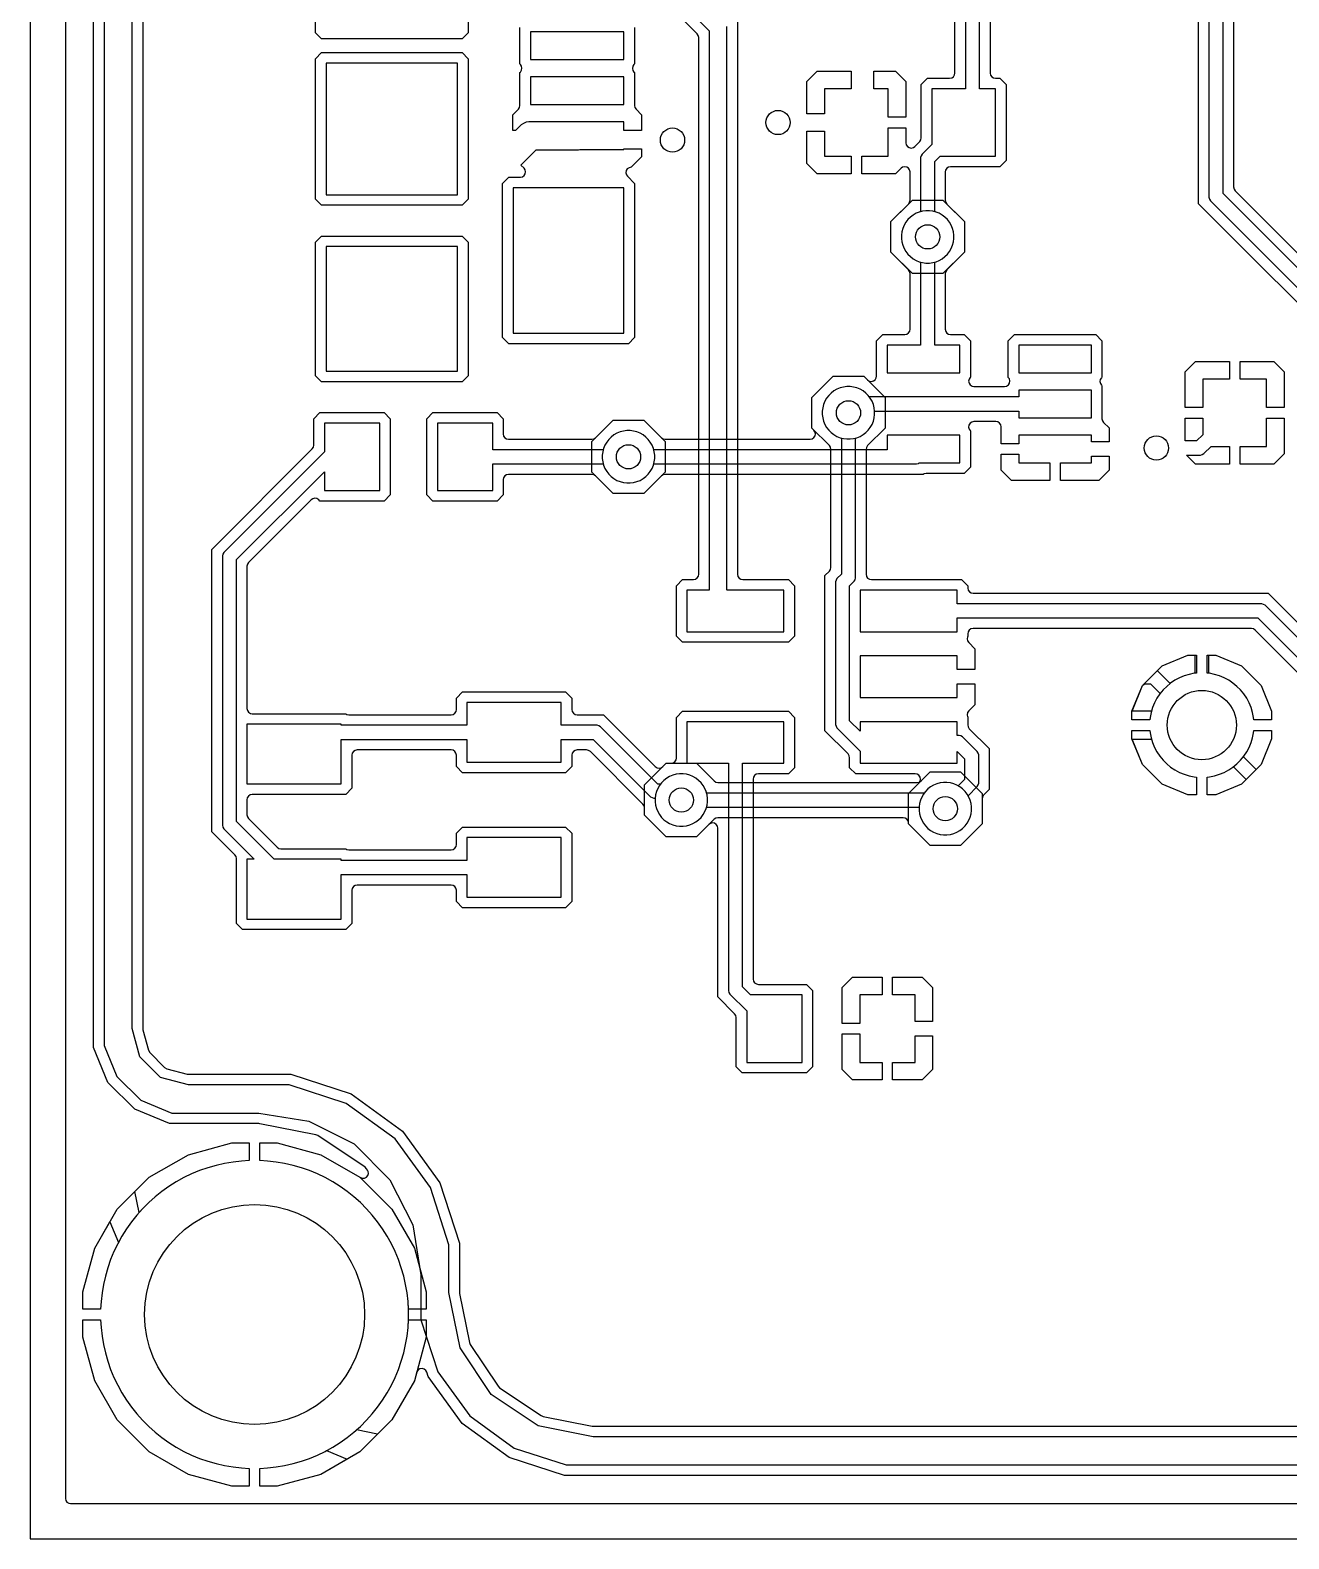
# Model space of a CAD drawing. Header units: millimetres. Extents: x 0 to 52.1, y 0 to 54.3.
# Drawn here: x 0 to 18.17, y 0 to 21.78 of the extents above; entities that cross this region are included whole.
import ezdxf

# ---------------------------------------------------------------- set-up
doc = ezdxf.new("R2010")
doc.units = ezdxf.units.MM

msp = doc.modelspace()

# ---------------------------------------------------------------- linework, layer by layer
at = {"layer": '16_copper'}
for points in [[(51.496, 0.514), (51.521, 0.531), (51.537, 0.557), (51.542, 0.584), (51.542, 53.696), (51.536, 53.726), (51.519, 53.751), (51.493, 53.767), (51.466, 53.772), (0.584, 53.772), (0.554, 53.766), (0.529, 53.749), (0.513, 53.723), (0.508, 53.696), (0.508, 0.584), (0.514, 0.554), (0.531, 0.529), (0.557, 0.513), (0.584, 0.508), (51.466, 0.508)], [(8.416, 15.09), (8.105, 15.401), (8.105, 15.841), (8.416, 16.152), (8.856, 16.152), (9.11, 15.897), (9.135, 15.881), (9.164, 15.875), (11.258, 15.875), (11.287, 15.881), (11.312, 15.898), (11.329, 15.924), (11.334, 15.954), (11.327, 15.983), (11.312, 16.005), (11.28, 16.036), (11.28, 16.476), (11.591, 16.787), (12.031, 16.787), (12.086, 16.732), (12.111, 16.715), (12.141, 16.71), (12.17, 16.716), (12.195, 16.734), (12.211, 16.759), (12.216, 16.786), (12.216, 17.296), (12.305, 17.385), (12.624, 17.385), (12.654, 17.391), (12.679, 17.409), (12.695, 17.434), (12.7, 17.462), (12.7, 18.268), (12.694, 18.298), (12.678, 18.322), (12.423, 18.576), (12.423, 19.016), (12.734, 19.327), (13.174, 19.327), (13.485, 19.016), (13.485, 18.576), (13.23, 18.322), (13.214, 18.297), (13.208, 18.268), (13.208, 17.462), (13.214, 17.432), (13.231, 17.407), (13.257, 17.391), (13.284, 17.385), (13.481, 17.385), (13.57, 17.296), (13.57, 16.77), (13.568, 16.767), (13.551, 16.742), (13.545, 16.712), (13.552, 16.682), (13.569, 16.658), (13.595, 16.642), (13.621, 16.637), (14.065, 16.637), (14.094, 16.643), (14.119, 16.66), (14.136, 16.686), (14.141, 16.716), (14.134, 16.745), (14.118, 16.767), (14.116, 16.77), (14.116, 17.296), (14.205, 17.385), (15.381, 17.385), (15.47, 17.296), (15.47, 16.77), (15.462, 16.762), (15.446, 16.737), (15.44, 16.707), (15.447, 16.677), (15.462, 16.654), (15.47, 16.646), (15.47, 16.171), (15.476, 16.142), (15.493, 16.117), (15.572, 16.038), (15.572, 15.835), (15.318, 15.835), (15.318, 15.933), (14.268, 15.933), (14.268, 15.809), (14.014, 15.809), (14.014, 16.053), (14.008, 16.083), (13.991, 16.108), (13.965, 16.124), (13.938, 16.129), (13.621, 16.129), (13.592, 16.123), (13.567, 16.106), (13.55, 16.08), (13.545, 16.05), (13.552, 16.021), (13.568, 15.999), (13.57, 15.996), (13.57, 15.47), (13.481, 15.381), (12.931, 15.381), (12.902, 15.375), (12.89, 15.367), (9.164, 15.367), (9.134, 15.361), (9.11, 15.345), (8.856, 15.09)], [(13.418, 17.233), (13.056, 17.233), (13.056, 18.432), (13.076, 18.437), (13.122, 18.456), (13.165, 18.481), (13.204, 18.511), (13.239, 18.546), (13.269, 18.585), (13.294, 18.628), (13.313, 18.674), (13.326, 18.722), (13.332, 18.771), (13.332, 18.821), (13.326, 18.87), (13.313, 18.918), (13.294, 18.964), (13.269, 19.007), (13.239, 19.046), (13.204, 19.081), (13.165, 19.111), (13.122, 19.136), (13.076, 19.155), (13.028, 19.168), (12.979, 19.174), (12.929, 19.174), (12.88, 19.168), (12.832, 19.155), (12.786, 19.136), (12.743, 19.111), (12.704, 19.081), (12.669, 19.046), (12.639, 19.007), (12.614, 18.964), (12.595, 18.918), (12.582, 18.87), (12.576, 18.821), (12.576, 18.771), (12.582, 18.722), (12.595, 18.674), (12.614, 18.628), (12.639, 18.585), (12.669, 18.546), (12.704, 18.511), (12.743, 18.481), (12.786, 18.456), (12.832, 18.437), (12.852, 18.432), (12.852, 17.233), (12.368, 17.233), (12.368, 16.833), (13.418, 16.833)], [(15.318, 17.233), (14.268, 17.233), (14.268, 16.833), (15.318, 16.833)], [(11.885, 15.884), (11.933, 15.897), (11.979, 15.916), (12.022, 15.941), (12.061, 15.971), (12.096, 16.006), (12.126, 16.045), (12.151, 16.088), (12.17, 16.134), (12.183, 16.182), (12.189, 16.231), (12.189, 16.281), (12.189, 16.281), (14.268, 16.281), (14.268, 16.183), (15.318, 16.183), (15.318, 16.583), (14.268, 16.583), (14.268, 16.485), (12.112, 16.485), (12.096, 16.506), (12.061, 16.541), (12.022, 16.571), (11.979, 16.596), (11.933, 16.615), (11.885, 16.628), (11.836, 16.634), (11.786, 16.634), (11.737, 16.628), (11.689, 16.615), (11.643, 16.596), (11.6, 16.571), (11.561, 16.541), (11.526, 16.506), (11.496, 16.467), (11.471, 16.424), (11.452, 16.378), (11.439, 16.33), (11.433, 16.281), (11.433, 16.231), (11.439, 16.182), (11.452, 16.134), (11.471, 16.088), (11.496, 16.045), (11.526, 16.006), (11.561, 15.971), (11.6, 15.941), (11.643, 15.916), (11.689, 15.897), (11.737, 15.884), (11.786, 15.878), (11.836, 15.878)], [(12.832, 15.533), (13.418, 15.533), (13.418, 15.933), (12.368, 15.933), (12.368, 15.723), (9, 15.723), (8.995, 15.743), (8.976, 15.789), (8.951, 15.832), (8.921, 15.871), (8.886, 15.906), (8.847, 15.936), (8.804, 15.961), (8.758, 15.98), (8.71, 15.993), (8.661, 15.999), (8.611, 15.999), (8.562, 15.993), (8.514, 15.98), (8.468, 15.961), (8.425, 15.936), (8.386, 15.906), (8.351, 15.871), (8.321, 15.832), (8.296, 15.789), (8.277, 15.743), (8.264, 15.695), (8.258, 15.646), (8.258, 15.596), (8.264, 15.547), (8.277, 15.499), (8.296, 15.453), (8.321, 15.41), (8.351, 15.371), (8.386, 15.336), (8.425, 15.306), (8.468, 15.281), (8.514, 15.262), (8.562, 15.249), (8.611, 15.243), (8.661, 15.243), (8.71, 15.249), (8.758, 15.262), (8.804, 15.281), (8.847, 15.306), (8.886, 15.336), (8.921, 15.371), (8.951, 15.41), (8.976, 15.453), (8.995, 15.499), (9, 15.519), (12.794, 15.519), (12.82, 15.526)], [(14.163, 15.279), (14.014, 15.428), (14.014, 15.657), (14.268, 15.657), (14.268, 15.533), (14.717, 15.533), (14.717, 15.279)], [(14.869, 15.279), (14.869, 15.533), (15.318, 15.533), (15.318, 15.631), (15.572, 15.631), (15.572, 15.428), (15.423, 15.279)], [(15.903, 11.824), (15.903, 11.948), (16.057, 12.319), (16.34, 12.602), (16.711, 12.756), (16.809, 12.756), (16.809, 12.496), (16.8, 12.495), (16.728, 12.48), (16.657, 12.459), (16.588, 12.43), (16.523, 12.395), (16.461, 12.354), (16.404, 12.307), (16.352, 12.255), (16.305, 12.198), (16.264, 12.136), (16.229, 12.071), (16.2, 12.002), (16.179, 11.931), (16.164, 11.859), (16.161, 11.824)], [(17.661, 11.824), (17.658, 11.859), (17.643, 11.931), (17.622, 12.002), (17.593, 12.071), (17.559, 12.136), (17.517, 12.198), (17.47, 12.255), (17.418, 12.307), (17.361, 12.354), (17.299, 12.395), (17.234, 12.43), (17.165, 12.459), (17.094, 12.48), (17.022, 12.495), (17.013, 12.496), (17.013, 12.756), (17.112, 12.756), (17.482, 12.602), (17.766, 12.319), (17.919, 11.948), (17.919, 11.824)], [(16.711, 10.74), (16.34, 10.893), (16.057, 11.177), (15.903, 11.547), (15.903, 11.672), (16.161, 11.672), (16.164, 11.637), (16.179, 11.564), (16.2, 11.494), (16.229, 11.425), (16.264, 11.36), (16.305, 11.298), (16.352, 11.241), (16.404, 11.189), (16.461, 11.142), (16.523, 11.1), (16.588, 11.065), (16.657, 11.037), (16.728, 11.016), (16.8, 11.001), (16.835, 10.998), (16.835, 10.74)], [(16.987, 10.74), (16.987, 10.998), (17.022, 11.001), (17.094, 11.016), (17.165, 11.037), (17.234, 11.065), (17.299, 11.1), (17.361, 11.142), (17.418, 11.189), (17.47, 11.241), (17.517, 11.298), (17.559, 11.36), (17.593, 11.425), (17.622, 11.494), (17.643, 11.564), (17.658, 11.637), (17.661, 11.672), (17.919, 11.672), (17.919, 11.547), (17.766, 11.177), (17.482, 10.893), (17.112, 10.74)], [(12.988, 10.01), (12.677, 10.321), (12.677, 10.335), (12.671, 10.365), (12.654, 10.39), (12.629, 10.406), (12.601, 10.411), (9.926, 10.411), (9.896, 10.405), (9.872, 10.389), (9.618, 10.135), (9.178, 10.135), (8.867, 10.446), (8.867, 10.885), (9.178, 11.196), (9.618, 11.196), (9.872, 10.942), (9.897, 10.925), (9.926, 10.919), (12.804, 10.919), (12.834, 10.925), (12.858, 10.942), (12.988, 11.072), (13.428, 11.072), (13.739, 10.761), (13.739, 10.321), (13.428, 10.01)], [(13.282, 10.169), (13.33, 10.182), (13.376, 10.201), (13.419, 10.226), (13.458, 10.256), (13.493, 10.291), (13.523, 10.33), (13.548, 10.373), (13.567, 10.419), (13.58, 10.467), (13.586, 10.516), (13.586, 10.566), (13.58, 10.615), (13.567, 10.663), (13.548, 10.709), (13.523, 10.752), (13.493, 10.791), (13.458, 10.826), (13.419, 10.856), (13.376, 10.881), (13.33, 10.9), (13.282, 10.913), (13.233, 10.919), (13.183, 10.919), (13.134, 10.913), (13.086, 10.9), (13.04, 10.881), (12.997, 10.856), (12.958, 10.826), (12.923, 10.791), (12.905, 10.767), (9.762, 10.767), (9.757, 10.787), (9.738, 10.833), (9.713, 10.876), (9.683, 10.915), (9.648, 10.95), (9.609, 10.981), (9.566, 11.005), (9.52, 11.024), (9.472, 11.037), (9.423, 11.044), (9.373, 11.044), (9.324, 11.037), (9.276, 11.024), (9.23, 11.005), (9.187, 10.981), (9.148, 10.95), (9.113, 10.915), (9.083, 10.876), (9.058, 10.833), (9.039, 10.787), (9.026, 10.739), (9.02, 10.69), (9.02, 10.641), (9.026, 10.591), (9.039, 10.544), (9.058, 10.498), (9.083, 10.455), (9.113, 10.415), (9.148, 10.38), (9.187, 10.35), (9.23, 10.325), (9.276, 10.307), (9.324, 10.294), (9.373, 10.287), (9.423, 10.287), (9.472, 10.294), (9.52, 10.307), (9.566, 10.325), (9.609, 10.35), (9.648, 10.38), (9.683, 10.415), (9.713, 10.455), (9.738, 10.498), (9.757, 10.544), (9.762, 10.564), (12.83, 10.564), (12.83, 10.516), (12.836, 10.467), (12.849, 10.419), (12.868, 10.373), (12.893, 10.33), (12.923, 10.291), (12.958, 10.256), (12.997, 10.226), (13.04, 10.201), (13.086, 10.182), (13.134, 10.169), (13.183, 10.163), (13.233, 10.163)], [(0.762, 3.315), (0.762, 3.565), (0.931, 4.194), (1.257, 4.759), (1.718, 5.22), (2.283, 5.546), (2.912, 5.715), (3.162, 5.715), (3.162, 5.46), (3.052, 5.454), (2.928, 5.44), (2.805, 5.419), (2.683, 5.391), (2.563, 5.357), (2.446, 5.316), (2.33, 5.268), (2.218, 5.214), (2.109, 5.154), (2.003, 5.087), (1.902, 5.015), (1.804, 4.937), (1.711, 4.854), (1.623, 4.766), (1.54, 4.673), (1.462, 4.575), (1.39, 4.474), (1.323, 4.368), (1.263, 4.259), (1.209, 4.147), (1.161, 4.031), (1.12, 3.914), (1.086, 3.794), (1.058, 3.672), (1.037, 3.549), (1.023, 3.425), (1.017, 3.315)], [(2.912, 0.762), (2.283, 0.931), (1.718, 1.257), (1.257, 1.718), (0.931, 2.283), (0.762, 2.912), (0.762, 3.162), (1.017, 3.162), (1.023, 3.052), (1.037, 2.928), (1.058, 2.805), (1.086, 2.683), (1.12, 2.563), (1.161, 2.446), (1.209, 2.33), (1.263, 2.218), (1.323, 2.109), (1.39, 2.003), (1.462, 1.902), (1.54, 1.804), (1.623, 1.711), (1.711, 1.623), (1.804, 1.54), (1.902, 1.462), (2.003, 1.39), (2.109, 1.323), (2.218, 1.263), (2.33, 1.209), (2.446, 1.161), (2.563, 1.12), (2.683, 1.086), (2.805, 1.058), (2.928, 1.037), (3.052, 1.023), (3.162, 1.017), (3.162, 0.762)]]:
    msp.add_lwpolyline(points, close=True, dxfattribs=at)
for points in [[(28.478, 0.914), (7.71, 0.914), (6.914, 1.173), (6.237, 1.665), (5.745, 2.342), (5.724, 2.406), (5.709, 2.432), (5.685, 2.451), (5.656, 2.458), (5.626, 2.454), (5.6, 2.438), (5.578, 2.402), (5.546, 2.283), (5.22, 1.718), (4.759, 1.257), (4.194, 0.931), (3.565, 0.762), (3.315, 0.762), (3.315, 1.017), (3.425, 1.023), (3.549, 1.037), (3.672, 1.058), (3.794, 1.086), (3.914, 1.12), (4.031, 1.161), (4.147, 1.209), (4.259, 1.263), (4.368, 1.323), (4.474, 1.39), (4.575, 1.462), (4.673, 1.54), (4.766, 1.623), (4.854, 1.711), (4.937, 1.804), (5.015, 1.902), (5.087, 2.003), (5.154, 2.109), (5.214, 2.218), (5.268, 2.33), (5.316, 2.446), (5.357, 2.563), (5.391, 2.683), (5.419, 2.805), (5.44, 2.928), (5.454, 3.052), (5.461, 3.176), (5.461, 3.301), (5.454, 3.425), (5.44, 3.549), (5.419, 3.672), (5.391, 3.794), (5.357, 3.914), (5.316, 4.031), (5.268, 4.147), (5.214, 4.259), (5.154, 4.368), (5.087, 4.474), (5.015, 4.575), (4.937, 4.673), (4.854, 4.766), (4.766, 4.854), (4.673, 4.937), (4.575, 5.015), (4.474, 5.087), (4.368, 5.154), (4.259, 5.214), (4.147, 5.268), (4.031, 5.316), (3.914, 5.357), (3.794, 5.391), (3.672, 5.419), (3.549, 5.44), (3.425, 5.454), (3.315, 5.46), (3.315, 5.715), (3.565, 5.715), (4.194, 5.546), (4.768, 5.215), (4.796, 5.206), (4.827, 5.208), (4.854, 5.222), (4.873, 5.245), (4.882, 5.274), (4.878, 5.304), (4.869, 5.324), (4.856, 5.343), (4.835, 5.364), (4.151, 5.821), (4.124, 5.832), (3.317, 5.993), (3.302, 5.994), (2.013, 5.994), (1.509, 6.203), (1.123, 6.589), (0.914, 7.093), (0.914, 40.485)], [(1.067, 40.358), (1.067, 7.123), (1.252, 6.675), (1.595, 6.332), (2.043, 6.147), (3.302, 6.147), (4.024, 6.032), (4.676, 5.701), (5.193, 5.184), (5.524, 4.532), (5.639, 3.81), (5.639, 3.162), (5.882, 2.412), (6.346, 1.774), (6.984, 1.31), (7.734, 1.067), (28.35, 1.067)], [(28.246, 1.473), (8.128, 1.473), (7.331, 1.632), (6.655, 2.083), (6.204, 2.759), (6.045, 3.556), (6.045, 4.244), (5.777, 5.071), (5.266, 5.774), (4.563, 6.285), (3.736, 6.553), (2.286, 6.553), (1.88, 6.662), (1.582, 6.96), (1.473, 7.366), (1.473, 40.135)], [(1.626, 39.906), (1.626, 7.366), (1.628, 7.346), (1.706, 7.054), (1.726, 7.02), (1.94, 6.806), (1.974, 6.786), (2.266, 6.708), (2.286, 6.706), (3.761, 6.706), (4.633, 6.422), (5.375, 5.883), (5.914, 5.141), (6.198, 4.269), (6.198, 3.556), (6.199, 3.541), (6.34, 2.832), (6.352, 2.804), (6.754, 2.203), (6.775, 2.182), (7.376, 1.78), (7.404, 1.768), (8.113, 1.627), (8.128, 1.626), (28.152, 1.626)]]:
    msp.add_lwpolyline(points, dxfattribs=at)
at = {"layer": '1_copper'}
for points in [[(51.496, 0.514), (51.521, 0.531), (51.537, 0.557), (51.542, 0.584), (51.542, 53.696), (51.536, 53.726), (51.519, 53.751), (51.493, 53.767), (51.466, 53.772), (0.584, 53.772), (0.554, 53.766), (0.529, 53.749), (0.513, 53.723), (0.508, 53.696), (0.508, 0.584), (0.514, 0.554), (0.531, 0.529), (0.557, 0.513), (0.584, 0.508), (51.466, 0.508)], [(8.57, 21.755), (7.22, 21.755), (7.22, 21.355), (8.57, 21.355)], [(6.234, 19.253), (4.207, 19.253), (4.118, 19.342), (4.118, 21.368), (4.207, 21.457), (6.234, 21.457), (6.323, 21.368), (6.323, 19.584), (6.323, 19.584), (6.323, 19.342)], [(6.17, 21.305), (4.27, 21.305), (4.27, 19.405), (6.17, 19.405)], [(11.211, 20.574), (11.211, 21.037), (11.36, 21.186), (11.849, 21.186), (11.849, 20.932), (11.465, 20.932), (11.465, 20.574)], [(12.386, 20.523), (12.386, 20.932), (12.179, 20.932), (12.179, 21.186), (12.491, 21.186), (12.64, 21.037), (12.64, 20.523)], [(8.57, 21.105), (7.22, 21.105), (7.22, 20.705), (8.57, 20.705)], [(11.36, 19.708), (11.211, 19.857), (11.211, 20.32), (11.465, 20.32), (11.465, 19.962), (11.849, 19.962), (11.849, 19.708)], [(6.907, 17.253), (6.818, 17.342), (6.818, 19.568), (6.907, 19.657), (7.075, 19.657), (7.105, 19.664), (7.13, 19.681), (7.146, 19.706), (7.151, 19.736), (7.144, 19.766), (7.129, 19.788), (7.083, 19.833), (7.302, 20.052), (7.915, 20.052), (7.932, 20.055), (8.57, 20.055), (8.57, 20.066), (8.824, 20.066), (8.824, 19.95), (8.676, 19.801), (8.674, 19.801), (8.644, 19.795), (8.619, 19.778), (8.603, 19.752), (8.598, 19.722), (8.605, 19.693), (8.62, 19.671), (8.723, 19.568), (8.723, 17.342), (8.634, 17.253)], [(8.57, 19.505), (6.97, 19.505), (6.97, 17.405), (8.57, 17.405)], [(4.207, 16.703), (4.118, 16.792), (4.118, 18.718), (4.207, 18.807), (6.234, 18.807), (6.323, 18.718), (6.323, 16.792), (6.234, 16.703)], [(6.17, 18.655), (4.27, 18.655), (4.27, 16.855), (6.17, 16.855)], [(16.672, 16.332), (16.672, 16.846), (16.821, 16.995), (17.31, 16.995), (17.31, 16.741), (16.926, 16.741), (16.926, 16.332)], [(17.847, 16.332), (17.847, 16.741), (17.463, 16.741), (17.463, 16.995), (17.952, 16.995), (18.101, 16.846), (18.101, 16.332)], [(13.684, 10.883), (13.691, 10.909), (13.691, 11.316), (13.684, 11.342), (13.67, 11.365), (13.458, 11.577), (13.435, 11.591), (13.409, 11.598), (13.38, 11.598), (13.38, 11.796), (11.98, 11.796), (11.98, 11.659), (11.828, 11.811), (11.828, 13.759), (11.892, 13.824), (11.906, 13.847), (11.913, 13.873), (11.913, 15.892), (11.933, 15.897), (11.979, 15.916), (12.022, 15.941), (12.061, 15.971), (12.096, 16.006), (12.126, 16.045), (12.151, 16.088), (12.17, 16.134), (12.183, 16.182), (12.189, 16.231), (12.189, 16.281), (12.183, 16.33), (12.17, 16.378), (12.151, 16.424), (12.126, 16.467), (12.096, 16.506), (12.061, 16.541), (12.022, 16.571), (11.979, 16.596), (11.933, 16.615), (11.885, 16.628), (11.836, 16.634), (11.786, 16.634), (11.737, 16.628), (11.689, 16.615), (11.643, 16.596), (11.6, 16.571), (11.561, 16.541), (11.526, 16.506), (11.496, 16.467), (11.471, 16.424), (11.452, 16.378), (11.439, 16.33), (11.433, 16.281), (11.433, 16.231), (11.439, 16.182), (11.452, 16.134), (11.471, 16.088), (11.496, 16.045), (11.526, 16.006), (11.561, 15.971), (11.6, 15.941), (11.643, 15.916), (11.689, 15.897), (11.709, 15.892), (11.709, 13.928), (11.645, 13.864), (11.631, 13.84), (11.624, 13.815), (11.624, 11.756), (11.631, 11.73), (11.645, 11.707), (11.98, 11.371), (11.98, 11.196), (13.38, 11.196), (13.38, 11.368), (13.487, 11.261), (13.487, 10.964), (13.394, 10.87), (13.376, 10.881), (13.33, 10.9), (13.282, 10.913), (13.233, 10.919), (13.183, 10.919), (13.134, 10.913), (13.086, 10.9), (13.04, 10.881), (12.997, 10.856), (12.958, 10.826), (12.923, 10.791), (12.893, 10.752), (12.868, 10.709), (12.849, 10.663), (12.836, 10.615), (12.83, 10.566), (12.83, 10.516), (12.836, 10.467), (12.849, 10.419), (12.868, 10.373), (12.893, 10.33), (12.923, 10.291), (12.958, 10.256), (12.997, 10.226), (13.04, 10.201), (13.086, 10.182), (13.134, 10.169), (13.183, 10.163), (13.233, 10.163), (13.282, 10.169), (13.33, 10.182), (13.376, 10.201), (13.419, 10.226), (13.458, 10.256), (13.493, 10.291), (13.523, 10.33), (13.548, 10.373), (13.567, 10.419), (13.58, 10.467), (13.586, 10.516), (13.586, 10.566), (13.58, 10.615), (13.567, 10.663), (13.548, 10.709), (13.537, 10.727), (13.67, 10.86)], [(10.279, 6.727), (10.19, 6.816), (10.19, 7.527), (10.184, 7.557), (10.168, 7.581), (9.926, 7.823), (9.926, 10.259), (9.92, 10.289), (9.903, 10.314), (9.877, 10.33), (9.847, 10.335), (9.818, 10.328), (9.796, 10.313), (9.618, 10.135), (9.178, 10.135), (8.867, 10.446), (8.867, 10.554), (8.861, 10.584), (8.845, 10.608), (8.086, 11.367), (8.061, 11.383), (8.032, 11.389), (7.895, 11.389), (7.865, 11.383), (7.84, 11.366), (7.823, 11.34), (7.818, 11.313), (7.818, 11.149), (7.729, 11.06), (6.241, 11.06), (6.152, 11.149), (6.152, 11.313), (6.146, 11.343), (6.129, 11.368), (6.103, 11.384), (6.075, 11.389), (4.72, 11.389), (4.69, 11.383), (4.665, 11.366), (4.648, 11.34), (4.643, 11.313), (4.643, 10.835), (4.554, 10.746), (3.205, 10.746), (3.176, 10.74), (3.151, 10.723), (3.134, 10.697), (3.129, 10.67), (3.129, 10.451), (3.135, 10.421), (3.151, 10.397), (3.564, 9.985), (3.589, 9.968), (3.617, 9.962), (4.558, 9.962), (4.572, 9.953), (4.601, 9.947), (6.075, 9.947), (6.105, 9.953), (6.13, 9.97), (6.147, 9.996), (6.152, 10.023), (6.152, 10.187), (6.241, 10.276), (7.729, 10.276), (7.818, 10.187), (7.818, 9.199), (7.729, 9.11), (6.241, 9.11), (6.152, 9.199), (6.152, 9.363), (6.146, 9.393), (6.129, 9.418), (6.103, 9.434), (6.075, 9.439), (4.72, 9.439), (4.69, 9.433), (4.665, 9.416), (4.648, 9.39), (4.643, 9.363), (4.643, 8.885), (4.554, 8.796), (3.066, 8.796), (2.977, 8.885), (2.977, 9.822), (2.971, 9.851), (2.954, 9.875), (2.621, 10.209), (2.621, 14.283), (4.072, 15.734), (4.088, 15.759), (4.094, 15.788), (4.094, 16.171), (4.183, 16.26), (5.108, 16.26), (5.198, 16.171), (5.198, 15.071), (5.108, 14.982), (4.183, 14.982), (4.164, 15.001), (4.139, 15.017), (4.109, 15.023), (4.08, 15.016), (4.057, 15.001), (3.151, 14.095), (3.135, 14.07), (3.129, 14.041), (3.129, 11.989), (3.135, 11.959), (3.152, 11.934), (3.178, 11.917), (3.205, 11.912), (4.558, 11.912), (4.572, 11.903), (4.601, 11.897), (6.075, 11.897), (6.105, 11.903), (6.13, 11.92), (6.147, 11.946), (6.152, 11.973), (6.152, 12.137), (6.241, 12.226), (7.729, 12.226), (7.818, 12.137), (7.818, 11.973), (7.824, 11.943), (7.841, 11.918), (7.867, 11.902), (7.895, 11.897), (8.274, 11.897), (8.445, 11.726), (9.023, 11.148), (9.048, 11.132), (9.078, 11.126), (9.108, 11.133), (9.131, 11.148), (9.178, 11.196), (9.251, 11.196), (9.281, 11.202), (9.306, 11.219), (9.322, 11.245), (9.328, 11.272), (9.328, 11.859), (9.417, 11.948), (10.943, 11.948), (11.032, 11.859), (11.032, 11.133), (10.943, 11.044), (10.51, 11.044), (10.48, 11.038), (10.455, 11.02), (10.439, 10.995), (10.434, 10.967), (10.434, 8.082), (10.44, 8.052), (10.457, 8.027), (10.483, 8.01), (10.51, 8.005), (11.204, 8.005), (11.294, 7.916), (11.294, 6.816), (11.204, 6.727)], [(5.814, 14.982), (5.724, 15.071), (5.724, 16.171), (5.814, 16.26), (6.739, 16.26), (6.828, 16.171), (6.828, 15.951), (6.834, 15.921), (6.851, 15.896), (6.877, 15.88), (6.904, 15.875), (8.108, 15.875), (8.138, 15.881), (8.162, 15.897), (8.416, 16.152), (8.856, 16.152), (9.167, 15.841), (9.167, 15.401), (8.856, 15.09), (8.416, 15.09), (8.162, 15.345), (8.137, 15.361), (8.108, 15.367), (6.904, 15.367), (6.874, 15.361), (6.849, 15.344), (6.833, 15.318), (6.828, 15.291), (6.828, 15.071), (6.739, 14.982)], [(16.672, 15.85), (16.672, 16.18), (16.926, 16.18), (16.926, 15.939), (16.836, 15.85)], [(17.463, 15.517), (17.463, 15.771), (17.847, 15.771), (17.847, 16.18), (18.101, 16.18), (18.101, 15.666), (17.952, 15.517)], [(2.78, 14.217), (2.774, 14.191), (2.774, 10.301), (2.78, 10.275), (2.794, 10.252), (3.235, 9.81), (3.129, 9.81), (3.129, 8.948), (4.491, 8.948), (4.491, 9.591), (6.304, 9.591), (6.304, 9.262), (7.666, 9.262), (7.666, 10.124), (6.304, 10.124), (6.304, 9.795), (4.491, 9.795), (4.491, 9.81), (3.523, 9.81), (2.977, 10.356), (2.977, 14.136), (4.246, 15.406), (4.246, 15.134), (5.045, 15.134), (5.045, 16.108), (4.246, 16.108), (4.246, 15.693), (2.794, 14.24)], [(6.676, 15.519), (8.272, 15.519), (8.277, 15.499), (8.296, 15.453), (8.321, 15.41), (8.351, 15.371), (8.386, 15.336), (8.425, 15.306), (8.468, 15.281), (8.514, 15.262), (8.562, 15.249), (8.611, 15.243), (8.661, 15.243), (8.71, 15.249), (8.758, 15.262), (8.804, 15.281), (8.847, 15.306), (8.886, 15.336), (8.921, 15.371), (8.951, 15.41), (8.976, 15.453), (8.995, 15.499), (9.008, 15.547), (9.014, 15.596), (9.014, 15.646), (9.008, 15.695), (8.995, 15.743), (8.976, 15.789), (8.951, 15.832), (8.921, 15.871), (8.886, 15.906), (8.847, 15.936), (8.804, 15.961), (8.758, 15.98), (8.71, 15.993), (8.661, 15.999), (8.611, 15.999), (8.562, 15.993), (8.514, 15.98), (8.468, 15.961), (8.425, 15.936), (8.386, 15.906), (8.351, 15.871), (8.321, 15.832), (8.296, 15.789), (8.277, 15.743), (8.272, 15.723), (6.676, 15.723), (6.676, 16.108), (5.877, 16.108), (5.877, 15.134), (6.676, 15.134)], [(16.941, 15.667), (17.045, 15.771), (17.31, 15.771), (17.31, 15.517), (16.821, 15.517), (16.691, 15.646), (16.892, 15.646), (16.918, 15.653)], [(16.269, 12.531), (16.34, 12.602), (16.711, 12.756), (16.835, 12.756), (16.835, 12.498), (16.8, 12.495), (16.728, 12.48), (16.657, 12.459), (16.588, 12.43), (16.523, 12.395), (16.461, 12.354), (16.454, 12.348), (16.275, 12.527)], [(17.661, 11.824), (17.658, 11.859), (17.643, 11.931), (17.622, 12.002), (17.593, 12.071), (17.559, 12.136), (17.517, 12.198), (17.47, 12.255), (17.418, 12.307), (17.361, 12.354), (17.299, 12.395), (17.234, 12.43), (17.165, 12.459), (17.094, 12.48), (17.022, 12.495), (16.987, 12.498), (16.987, 12.756), (17.112, 12.756), (17.482, 12.602), (17.766, 12.319), (17.919, 11.948), (17.919, 11.824)], [(15.904, 11.951), (16.057, 12.319), (16.082, 12.344), (16.171, 12.344), (16.311, 12.205), (16.305, 12.198), (16.264, 12.136), (16.229, 12.071), (16.2, 12.002), (16.185, 11.951)], [(8.208, 11.738), (8.182, 11.745), (7.666, 11.745), (7.666, 12.074), (6.304, 12.074), (6.304, 11.745), (4.491, 11.745), (4.491, 11.76), (3.129, 11.76), (3.129, 10.898), (4.491, 10.898), (4.491, 11.541), (6.304, 11.541), (6.304, 11.212), (7.666, 11.212), (7.666, 11.541), (8.127, 11.541), (8.955, 10.714), (8.978, 10.7), (9.004, 10.693), (9.02, 10.693), (9.02, 10.69), (9.02, 10.641), (9.026, 10.591), (9.039, 10.544), (9.058, 10.498), (9.083, 10.455), (9.113, 10.415), (9.148, 10.38), (9.187, 10.35), (9.23, 10.325), (9.276, 10.307), (9.324, 10.294), (9.373, 10.287), (9.423, 10.287), (9.472, 10.294), (9.52, 10.307), (9.566, 10.325), (9.609, 10.35), (9.648, 10.38), (9.683, 10.415), (9.713, 10.455), (9.738, 10.498), (9.757, 10.544), (9.77, 10.591), (9.776, 10.641), (9.776, 10.69), (9.77, 10.739), (9.757, 10.787), (9.738, 10.833), (9.713, 10.876), (9.683, 10.915), (9.648, 10.95), (9.609, 10.981), (9.566, 11.005), (9.52, 11.024), (9.472, 11.037), (9.423, 11.044), (9.373, 11.044), (9.324, 11.037), (9.276, 11.024), (9.23, 11.005), (9.187, 10.981), (9.148, 10.95), (9.113, 10.915), (9.099, 10.897), (9.059, 10.897), (8.231, 11.724)], [(10.342, 6.879), (11.141, 6.879), (11.141, 7.853), (10.399, 7.853), (10.282, 7.97), (10.282, 11.196), (10.88, 11.196), (10.88, 11.796), (9.48, 11.796), (9.48, 11.196), (10.078, 11.196), (10.078, 7.914), (10.085, 7.889), (10.099, 7.865), (10.342, 7.622)], [(16.711, 10.74), (16.34, 10.893), (16.057, 11.177), (15.904, 11.545), (16.185, 11.545), (16.2, 11.494), (16.229, 11.425), (16.264, 11.36), (16.305, 11.298), (16.352, 11.241), (16.404, 11.189), (16.461, 11.142), (16.523, 11.1), (16.588, 11.065), (16.657, 11.037), (16.728, 11.016), (16.8, 11.001), (16.835, 10.998), (16.835, 10.74)], [(17.512, 11.291), (17.517, 11.298), (17.559, 11.36), (17.593, 11.425), (17.622, 11.494), (17.643, 11.564), (17.658, 11.637), (17.661, 11.672), (17.919, 11.672), (17.919, 11.547), (17.766, 11.177), (17.696, 11.107)], [(16.987, 10.74), (16.987, 10.998), (17.022, 11.001), (17.094, 11.016), (17.165, 11.037), (17.234, 11.065), (17.299, 11.1), (17.361, 11.142), (17.368, 11.147), (17.552, 10.963), (17.482, 10.893), (17.112, 10.74)], [(11.719, 7.442), (11.719, 7.958), (11.868, 8.107), (12.296, 8.107), (12.296, 7.853), (11.973, 7.853), (11.973, 7.442)], [(12.772, 7.468), (12.772, 7.853), (12.448, 7.853), (12.448, 8.107), (12.877, 8.107), (13.026, 7.958), (13.026, 7.468)], [(11.868, 6.625), (11.719, 6.774), (11.719, 7.29), (11.973, 7.29), (11.973, 6.879), (12.296, 6.879), (12.296, 6.625)], [(12.448, 6.625), (12.448, 6.879), (12.772, 6.879), (12.772, 7.264), (13.026, 7.264), (13.026, 6.774), (12.877, 6.625)], [(1.512, 5.014), (1.718, 5.22), (2.283, 5.546), (2.912, 5.715), (3.162, 5.715), (3.162, 5.46), (3.052, 5.454), (2.928, 5.44), (2.805, 5.419), (2.683, 5.391), (2.563, 5.357), (2.446, 5.316), (2.33, 5.268), (2.218, 5.214), (2.109, 5.154), (2.003, 5.087), (1.902, 5.015), (1.804, 4.937), (1.711, 4.854), (1.623, 4.766), (1.572, 4.709)], [(5.46, 3.315), (5.454, 3.425), (5.44, 3.549), (5.419, 3.672), (5.391, 3.794), (5.357, 3.914), (5.316, 4.031), (5.268, 4.147), (5.214, 4.259), (5.154, 4.368), (5.087, 4.474), (5.015, 4.575), (4.937, 4.673), (4.854, 4.766), (4.766, 4.854), (4.673, 4.937), (4.575, 5.015), (4.474, 5.087), (4.368, 5.154), (4.259, 5.214), (4.147, 5.268), (4.031, 5.316), (3.914, 5.357), (3.794, 5.391), (3.672, 5.419), (3.549, 5.44), (3.425, 5.454), (3.315, 5.46), (3.315, 5.715), (3.565, 5.715), (4.194, 5.546), (4.759, 5.22), (5.22, 4.759), (5.546, 4.194), (5.715, 3.565), (5.715, 3.315)], [(0.762, 3.315), (0.762, 3.565), (0.931, 4.194), (1.15, 4.574), (1.273, 4.277), (1.263, 4.259), (1.209, 4.147), (1.161, 4.031), (1.12, 3.914), (1.086, 3.794), (1.058, 3.672), (1.037, 3.549), (1.023, 3.425), (1.017, 3.315)], [(2.912, 0.762), (2.283, 0.931), (1.718, 1.257), (1.257, 1.718), (0.931, 2.283), (0.762, 2.912), (0.762, 3.162), (1.017, 3.162), (1.023, 3.052), (1.037, 2.928), (1.058, 2.805), (1.086, 2.683), (1.12, 2.563), (1.161, 2.446), (1.209, 2.33), (1.263, 2.218), (1.323, 2.109), (1.39, 2.003), (1.462, 1.902), (1.54, 1.804), (1.623, 1.711), (1.711, 1.623), (1.804, 1.54), (1.902, 1.462), (2.003, 1.39), (2.109, 1.323), (2.218, 1.263), (2.33, 1.209), (2.446, 1.161), (2.563, 1.12), (2.683, 1.086), (2.805, 1.058), (2.928, 1.037), (3.052, 1.023), (3.162, 1.017), (3.162, 0.762)], [(4.709, 1.572), (4.766, 1.623), (4.854, 1.711), (4.937, 1.804), (5.015, 1.902), (5.087, 2.003), (5.154, 2.109), (5.214, 2.218), (5.268, 2.33), (5.316, 2.446), (5.357, 2.563), (5.391, 2.683), (5.419, 2.805), (5.44, 2.928), (5.454, 3.052), (5.46, 3.162), (5.715, 3.162), (5.715, 2.912), (5.546, 2.283), (5.22, 1.718), (5.014, 1.512)], [(3.315, 0.762), (3.315, 1.017), (3.425, 1.023), (3.549, 1.037), (3.672, 1.058), (3.794, 1.086), (3.914, 1.12), (4.031, 1.161), (4.147, 1.209), (4.259, 1.263), (4.277, 1.273), (4.574, 1.15), (4.194, 0.931), (3.565, 0.762)]]:
    msp.add_lwpolyline(points, close=True, dxfattribs=at)
for points in [[(19.114, 17.024), (16.862, 19.275), (16.862, 28.375)], [(17.014, 28.284), (17.014, 19.367), (17.021, 19.341), (17.035, 19.318), (19.665, 16.688)], [(19.848, 16.792), (17.218, 19.422), (17.218, 28.228)], [(17.37, 26.836), (17.37, 19.517), (17.376, 19.487), (17.392, 19.463), (20.021, 16.835)], [(13.5, 24.661), (13.5, 20.932), (13.014, 20.932), (13.014, 20.13), (12.873, 19.989), (12.859, 19.966), (12.852, 19.94), (12.852, 19.16), (12.832, 19.155), (12.786, 19.136), (12.743, 19.111), (12.704, 19.081), (12.669, 19.046), (12.639, 19.007), (12.614, 18.964), (12.595, 18.918), (12.582, 18.87), (12.576, 18.821), (12.576, 18.771), (12.582, 18.722), (12.595, 18.674), (12.614, 18.628), (12.639, 18.585), (12.669, 18.546), (12.704, 18.511), (12.743, 18.481), (12.786, 18.456), (12.832, 18.437), (12.88, 18.424), (12.929, 18.418), (12.979, 18.418), (13.028, 18.424), (13.076, 18.437), (13.122, 18.456), (13.165, 18.481), (13.204, 18.511), (13.239, 18.546), (13.269, 18.585), (13.294, 18.628), (13.313, 18.674), (13.326, 18.722), (13.332, 18.771), (13.332, 18.821), (13.326, 18.87), (13.313, 18.918), (13.294, 18.964), (13.269, 19.007), (13.239, 19.046), (13.204, 19.081), (13.165, 19.111), (13.122, 19.136), (13.076, 19.155), (13.056, 19.16), (13.056, 19.884), (13.133, 19.962), (13.935, 19.962), (13.935, 20.932), (13.703, 20.932), (13.703, 24.661)], [(13.856, 24.432), (13.856, 21.161), (13.862, 21.131), (13.879, 21.106), (13.904, 21.09), (13.932, 21.085), (13.998, 21.085), (14.087, 20.995), (14.087, 19.899), (13.998, 19.809), (13.284, 19.809), (13.254, 19.803), (13.229, 19.786), (13.213, 19.761), (13.208, 19.733), (13.208, 19.324), (13.214, 19.294), (13.23, 19.27), (13.485, 19.016), (13.485, 18.576), (13.174, 18.265), (12.734, 18.265), (12.423, 18.576), (12.423, 19.016), (12.678, 19.27), (12.694, 19.295), (12.7, 19.324), (12.7, 19.733), (12.694, 19.763), (12.677, 19.788), (12.651, 19.804), (12.621, 19.809), (12.592, 19.802), (12.57, 19.787), (12.491, 19.708), (12.002, 19.708), (12.002, 19.962), (12.386, 19.962), (12.386, 20.371), (12.64, 20.371), (12.64, 20.155), (12.646, 20.126), (12.663, 20.101), (12.689, 20.084), (12.718, 20.079), (12.748, 20.086), (12.77, 20.102), (12.839, 20.171), (12.856, 20.196), (12.862, 20.225), (12.862, 20.995), (12.951, 21.085), (13.271, 21.085), (13.301, 21.091), (13.326, 21.108), (13.342, 21.133), (13.348, 21.161), (13.348, 24.432)], [(6.323, 23.207), (6.323, 21.742), (6.234, 21.653), (4.207, 21.653), (4.118, 21.742), (4.118, 23.768)], [(8.842, 22.728), (9.802, 21.769), (9.802, 13.696), (9.48, 13.696), (9.48, 13.096), (10.88, 13.096), (10.88, 13.696), (10.06, 13.696), (10.056, 13.7), (10.056, 21.834)], [(10.208, 21.937), (10.208, 13.925), (10.214, 13.895), (10.231, 13.87), (10.257, 13.854), (10.284, 13.848), (10.943, 13.848), (11.032, 13.759), (11.032, 13.033), (10.943, 12.944), (9.417, 12.944), (9.328, 13.033), (9.328, 13.759), (9.417, 13.848), (9.573, 13.848), (9.603, 13.854), (9.628, 13.872), (9.644, 13.897), (9.649, 13.925), (9.649, 21.674), (9.643, 21.704), (9.627, 21.728), (8.853, 22.502)], [(8.723, 21.818), (8.723, 21.292), (8.715, 21.284), (8.698, 21.259), (8.693, 21.229), (8.699, 21.199), (8.715, 21.176), (8.723, 21.168), (8.723, 20.693), (8.729, 20.664), (8.745, 20.64), (8.824, 20.56), (8.824, 20.331), (8.57, 20.331), (8.57, 20.455), (7.932, 20.455), (7.915, 20.458), (7.197, 20.458), (7.158, 20.45), (7.121, 20.435), (7.088, 20.413), (7.006, 20.331), (6.966, 20.331), (6.966, 20.56), (7.046, 20.64), (7.062, 20.665), (7.068, 20.693), (7.068, 21.168), (7.076, 21.176), (7.093, 21.201), (7.098, 21.231), (7.092, 21.261), (7.076, 21.284), (7.068, 21.292), (7.068, 21.818)], [(18.482, 12.317), (17.68, 13.12), (17.655, 13.136), (17.626, 13.142), (13.609, 13.142), (13.579, 13.136), (13.554, 13.119), (13.538, 13.093), (13.532, 13.066), (13.532, 13.026), (13.53, 13.021), (13.524, 12.992), (13.53, 12.962), (13.546, 12.939), (13.634, 12.851), (13.634, 12.548), (13.38, 12.548), (13.38, 12.746), (11.98, 12.746), (11.98, 12.146), (13.38, 12.146), (13.38, 12.344), (13.634, 12.344), (13.634, 12.041), (13.546, 11.953), (13.53, 11.928), (13.524, 11.898), (13.53, 11.868), (13.532, 11.865), (13.532, 11.75), (13.538, 11.721), (13.555, 11.696), (13.843, 11.408), (13.843, 10.817), (13.761, 10.735), (13.744, 10.709), (13.739, 10.681), (13.739, 10.321), (13.428, 10.01), (12.988, 10.01), (12.677, 10.321), (12.677, 10.761), (12.83, 10.914), (12.847, 10.939), (12.852, 10.969), (12.846, 10.998), (12.828, 11.023), (12.803, 11.039), (12.776, 11.044), (11.917, 11.044), (11.828, 11.133), (11.828, 11.277), (11.822, 11.306), (11.805, 11.331), (11.472, 11.664), (11.472, 13.906), (11.535, 13.969), (11.551, 13.994), (11.557, 14.023), (11.557, 15.728), (11.551, 15.758), (11.535, 15.782), (11.28, 16.036), (11.28, 16.476), (11.591, 16.787), (12.031, 16.787), (12.342, 16.476), (12.342, 16.036), (12.087, 15.782), (12.071, 15.757), (12.065, 15.728), (12.065, 13.925), (12.071, 13.895), (12.088, 13.87), (12.114, 13.854), (12.141, 13.848), (13.443, 13.848), (13.532, 13.759), (13.532, 13.726), (13.538, 13.696), (13.556, 13.671), (13.581, 13.655), (13.609, 13.65), (17.868, 13.65), (18.842, 12.677)], [(18.801, 12.502), (17.825, 13.477), (17.802, 13.491), (17.776, 13.498), (13.38, 13.498), (13.38, 13.696), (11.98, 13.696), (11.98, 13.096), (13.38, 13.096), (13.38, 13.294), (17.721, 13.294), (18.657, 12.358)]]:
    msp.add_lwpolyline(points, dxfattribs=at)
at = {"layer": 'drills_PTH'}
for centre, radius in [((16.911, 11.748), 0.5), ((3.239, 3.239), 1.588)]:
    msp.add_circle(centre, radius, dxfattribs=at)
at = {"layer": 'drills_via_1_16'}
for centre in [(10.795, 20.447), (9.271, 20.193), (12.954, 18.796), (11.811, 16.256), (16.256, 15.748), (8.636, 15.621), (9.398, 10.665), (13.208, 10.541)]:
    msp.add_circle(centre, 0.175, dxfattribs=at)
at = {"layer": 'outline'}
msp.add_lwpolyline([(0, 0), (52.05, 0), (52.05, 54.28), (0, 54.28), (0, 0)], close=True, dxfattribs=at)

doc.saveas('drawing.dxf')
